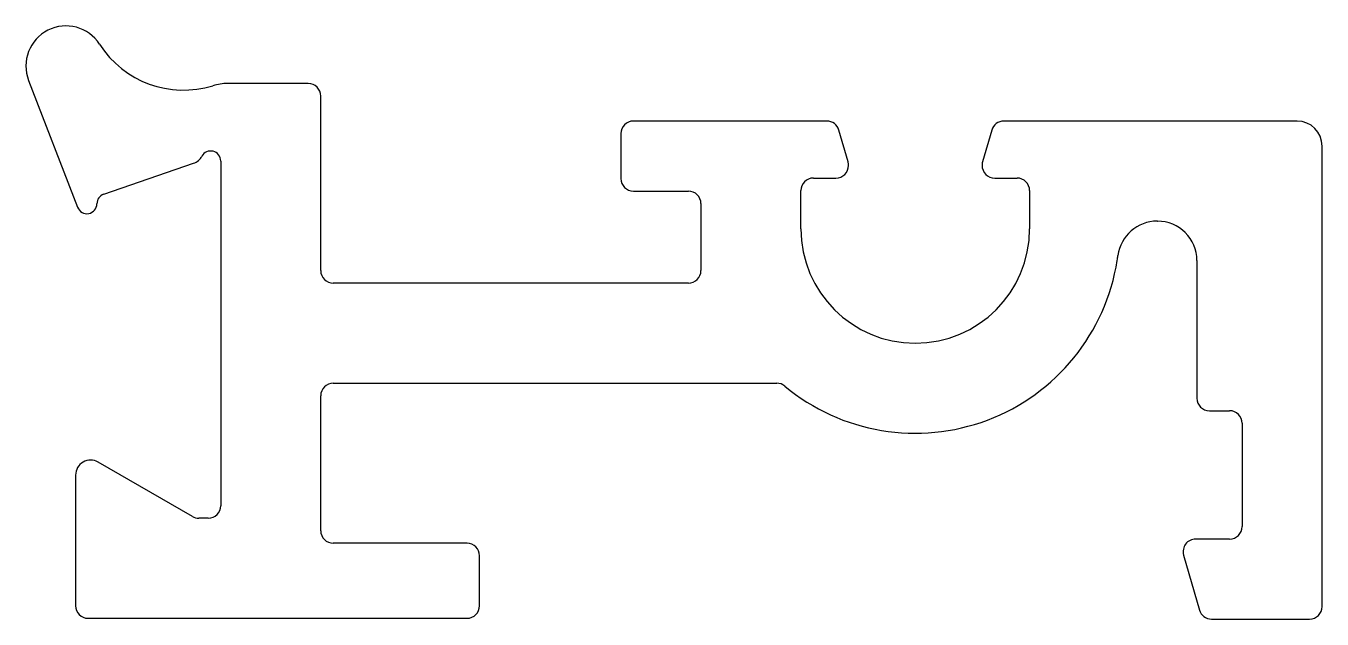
# Model space of a CAD drawing. Header units: inches. Extents: x -12.3 to 13.6, y 0.1 to 12.
import ezdxf

# ---------------------------------------------------------------- set-up
doc = ezdxf.new("R2010")
doc.units = ezdxf.units.IN
doc.header["$MEASUREMENT"] = 0
doc.layers.add('CLIP', color=7, linetype='Continuous')

msp = doc.modelspace()

# ---------------------------------------------------------------- linework, layer by layer
at = {"layer": 'CLIP', "color": 7, "linetype": 'Continuous'}
for p, q in [((-12.211, 10.9), (-11.233, 8.363)), ((-6.622, 10.837), (-8.233, 10.837)), ((-6.372, 7.097), (-6.372, 10.587)), ((3.743, 10.087), (-0.122, 10.087)), ((4.169, 9.271), (3.987, 9.903)), ((7.041, 9.906), (6.857, 9.271)), ((13.144, 10.087), (7.281, 10.087)), ((-0.372, 9.837), (-0.372, 8.937)), ((13.644, 0.382), (13.644, 9.587)), ((-10.711, 8.622), (-8.913, 9.242)), ((-8.372, 9.288), (-8.372, 2.398)), ((3.478, 8.947), (3.925, 8.947)), ((7.101, 8.947), (7.548, 8.947)), ((-0.122, 8.687), (0.978, 8.687)), ((3.228, 7.932), (3.228, 8.697)), ((7.798, 8.697), (7.798, 7.932)), ((-10.846, 8.434), (-10.846, 8.434)), ((1.228, 8.437), (1.228, 7.097)), ((10.349, 8.087), (10.352, 8.087)), ((11.144, 7.301), (11.144, 4.547)), ((0.978, 6.847), (-6.122, 6.847)), ((-6.122, 4.847), (2.744, 4.847)), ((-6.372, 1.898), (-6.372, 4.597)), ((11.394, 4.297), (11.794, 4.297)), ((12.044, 4.047), (12.044, 1.982)), ((-8.937, 2.182), (-10.822, 3.27)), ((-11.272, 3.01), (-11.272, 0.398)), ((-8.622, 2.148), (-8.812, 2.148)), ((-3.447, 1.648), (-6.122, 1.648)), ((11.794, 1.732), (11.117, 1.732)), ((-3.197, 0.398), (-3.197, 1.398)), ((10.877, 1.413), (11.194, 0.313)), ((-11.022, 0.148), (-3.447, 0.148)), ((11.434, 0.132), (13.394, 0.132))]:
    msp.add_line(p, q, dxfattribs=at)
for centre, radius, start, end in [((-11.465, 11.188), 0.8, 32.8062, 201.0985), ((-9.112, 12.705), 2, 212.8062, 287.0289), ((-8.233, 9.837), 1, 90, 107.0289), ((-6.622, 10.587), 0.25, 360, 90), ((-0.122, 9.837), 0.25, 90, 180), ((3.743, 9.833), 0.254, 16.1443, 90), ((7.281, 9.837), 0.25, 90, 163.8557), ((13.144, 9.587), 0.5, 0, 90), ((-9.011, 9.526), 0.3, 289.0451, 331.601), ((-8.572, 9.288), 0.2, 360, 151.601), ((3.925, 9.201), 0.254, 270, 360), ((3.925, 9.201), 0.254, 0, 16.1443), ((7.101, 9.201), 0.254, 163.8557, 180), ((7.101, 9.201), 0.254, 180, 270), ((-0.122, 8.937), 0.25, 180, 270), ((3.478, 8.697), 0.25, 90, 180), ((7.548, 8.697), 0.25, 360, 90), ((-10.646, 8.433), 0.2, 109.0451, 179.6715), ((0.978, 8.437), 0.25, 0, 90), ((-11.046, 8.435), 0.2, 201.0985, 359.6715), ((10.349, 7.294), 0.792, 90, 172.49), ((10.352, 7.294), 0.792, 0.4767, 90), ((5.513, 7.932), 2.285, 180, 270), ((5.513, 7.932), 2.285, 270, 360), ((5.513, 7.932), 4.085, 230.2928, 351.1157), ((5.513, 7.932), 4.085, 351.1157, 352.49), ((-6.122, 7.097), 0.25, 180, 270), ((0.978, 7.097), 0.25, 270, 360), ((-6.122, 4.597), 0.25, 90, 180), ((2.744, 4.597), 0.25, 50.2928, 90), ((11.394, 4.547), 0.25, 180, 270), ((11.794, 4.047), 0.25, 0, 90), ((-10.972, 3.01), 0.3, 60, 180), ((-8.622, 2.398), 0.25, 270, 360), ((-8.812, 2.398), 0.25, 240, 270), ((-6.122, 1.898), 0.25, 180, 270), ((11.794, 1.982), 0.25, 270, 360), ((-3.447, 1.398), 0.25, 360, 90), ((11.117, 1.482), 0.25, 90, 196.0854), ((-11.022, 0.398), 0.25, 180, 270), ((-3.447, 0.398), 0.25, 270, 0), ((11.434, 0.382), 0.25, 196.0854, 270), ((13.394, 0.382), 0.25, 270, 360)]:
    msp.add_arc(centre, radius, start, end, dxfattribs=at)

doc.saveas('drawing.dxf')
